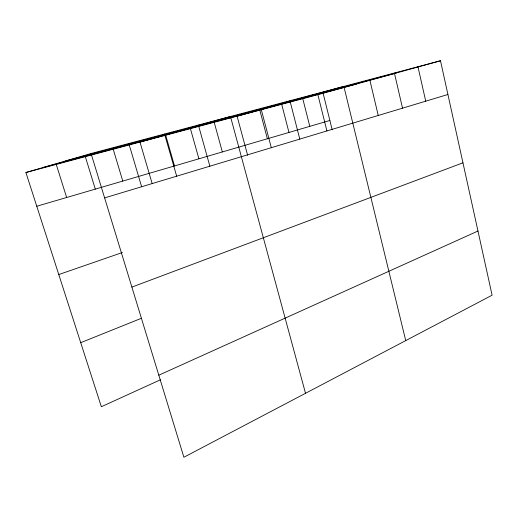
<?xml version="1.0" encoding="UTF-8"?>
<svg xmlns="http://www.w3.org/2000/svg" width="518" height="518" viewBox="0 0 518 518"><rect width="100%" height="100%" fill="white"/><g stroke="black" fill="none" stroke-linecap="round" stroke-linejoin="round"><path stroke-width="0.78" d="M160.425 379.798L101.353 406.727L25.9 172.513L91.051 153.516L440.494 60.761L492.1 295.195L183.89 457.239L91.051 153.516M158.812 375.2L477.972 231.028M80.717 342.683L141.595 318.207M131.883 287.101L462.962 162.82M58.774 274.553L122.365 252.519M104.617 197.895L447.921 94.49M36.765 206.248L329.875 120.474M25.9 172.513L323.115 93.272L440.494 60.761M65.462 160.975L396.16 73.044M43.674 167.333L356.63 83.987M56.248 164.42L66.654 197.5M85.334 156.669L95.299 189.122M113.222 149.229L122.779 181.08M128.827 143.486L141.641 186.745M152.072 183.268L139.989 142.094L230.471 116.511L305.51 393.298M165.702 135.237L174.514 165.941M164.543 134.007L176.67 176.191M190.417 128.652L198.893 158.806M198.381 125.026L209.868 166.194M214.199 122.306L222.351 151.942M247.63 155.283L237.095 116.2L343.861 86.409L405.736 340.598M260.955 108.417L271.309 147.688M259.816 110.146L267.372 138.766M281.695 104.312L288.966 132.446M289.944 100.725L299.792 139.109M302.777 98.692L309.79 126.353M323.115 93.272L332.187 129.785M317.547 93.395L326.923 130.937M369.722 79.545L378.244 115.475M394.392 72.999L402.525 108.165M417.961 66.744L425.725 101.172"/></g></svg>
